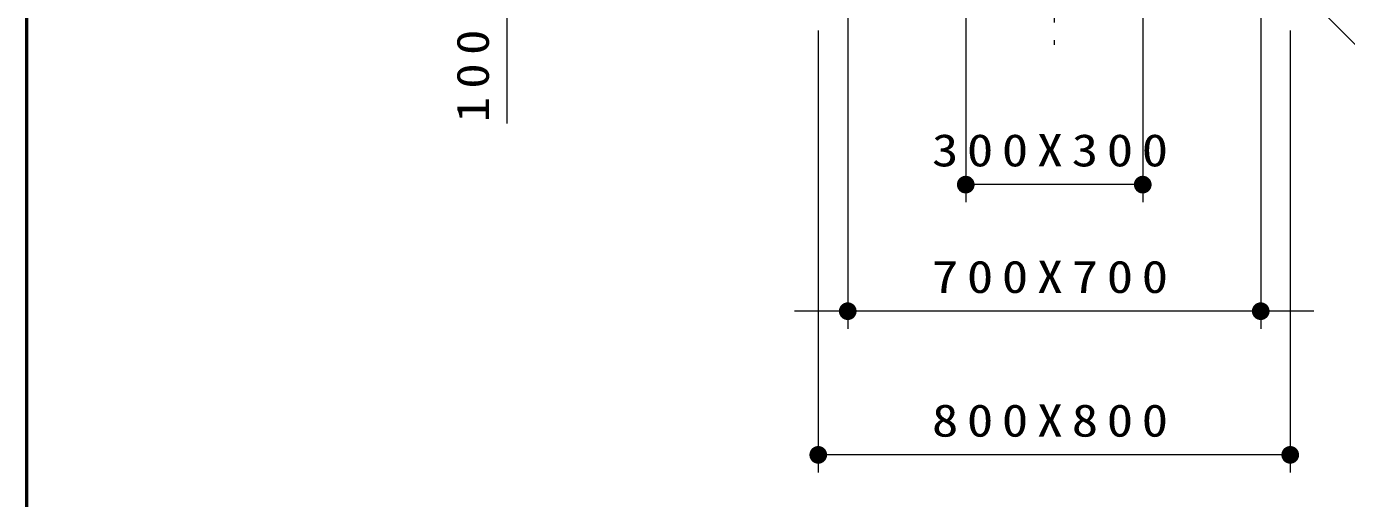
# Model space of a CAD drawing. Units: millimetres on the paper, scale 1:30. Extents: x 1315 to 1680, y -330 to -40.
# Drawn here: x 1315 to 1389.6, y -259 to -232.3 of the extents above; entities that cross this region are included whole.
import ezdxf

# ---------------------------------------------------------------- set-up
doc = ezdxf.new("R2010")
doc.units = ezdxf.units.MM
doc.linetypes.add('USER2', pattern=[6, 3, -1, 1, -1])
doc.layers.add('1_30', color=7, linetype='Continuous', lineweight=25)
doc.layers.add('NAKAMURA図枠', color=7, linetype='Continuous', lineweight=13)
doc.styles.add('ＭＳ ゴシック', font='')
doc.styles.get('ＭＳ ゴシック').set_extended_font_data('MS Gothic')

# ---------------------------------------------------------------- blocks, each defined once
blk = doc.blocks.new('filled_dot')
at = {"color": 0, "linetype": 'Continuous', "lineweight": -2, "const_width": 1.25}
blk.add_lwpolyline([(-0.625, 0, 1), (0.625, 0, 1)], format="xyb", close=True, dxfattribs=at)

msp = doc.modelspace()

# ---------------------------------------------------------------- linework, layer by layer
at = {"layer": '1_30', "linetype": 'USER2', "lineweight": 13}
msp.add_line((1373.074, -61.066), (1373.074, -233.328), dxfattribs=at)
at = {"layer": '1_30', "lineweight": 13}
for p, q in [((1368.074, -221.684), (1368.074, -242.222)), ((1378.074, -221.684), (1378.074, -242.222)), ((1342.16, -237.762), (1342.16, -228.174)), ((1361.407, -229.174), (1361.407, -249.376)), ((1384.74, -229.174), (1384.74, -249.376)), ((1359.74, -232.507), (1359.74, -257.498)), ((1386.407, -232.507), (1386.407, -257.498)), ((1378.074, -241.222), (1368.074, -241.222)), ((1387.74, -248.376), (1358.407, -248.376)), ((1386.407, -256.498), (1359.74, -256.498))]:
    msp.add_line(p, q, dxfattribs=at)
msp.add_lwpolyline([(1386.345, -229.574), (1390.613, -233.843), (1396.75, -233.843)], dxfattribs=at)
at = {"layer": 'NAKAMURA図枠', "lineweight": 50}
msp.add_line((1315, -40), (1315, -297), dxfattribs=at)

# ---------------------------------------------------------------- block references
at = {"layer": '1_30', "lineweight": 13, "xscale": 0.4, "yscale": 0.4}
for p in [(1368.074, -241.222), (1384.74, -248.376), (1359.74, -256.498)]:
    msp.add_blockref('filled_dot', p, dxfattribs=at)
at = {"layer": '1_30', "lineweight": 13, "xscale": 0.4, "yscale": 0.4, "rotation": 180}
for p in [(1378.074, -241.222), (1361.407, -248.376), (1386.407, -256.498)]:
    msp.add_blockref('filled_dot', p, dxfattribs=at)

# ---------------------------------------------------------------- texts
at = {"layer": '1_30', "insert": (1341.16, -234.845), "char_height": 1.833, "attachment_point": 8, "rotation": 90, "style": 'ＭＳ ゴシック'}
msp.add_mtext('\\T1.33;\\W1.15;100', dxfattribs=at)
at = {"layer": '1_30', "char_height": 1.833, "attachment_point": 8, "style": 'ＭＳ ゴシック'}
for s, insert in [('\\T1.32;\\W1.2;300X300', (1373.074, -240.222)), ('\\T1.32;\\W1.2;700X700', (1373.074, -247.376)), ('\\T1.32;\\W1.2;800X800', (1373.074, -255.498))]:
    msp.add_mtext(s, dxfattribs=dict(at, insert=insert))

doc.saveas('drawing.dxf')
